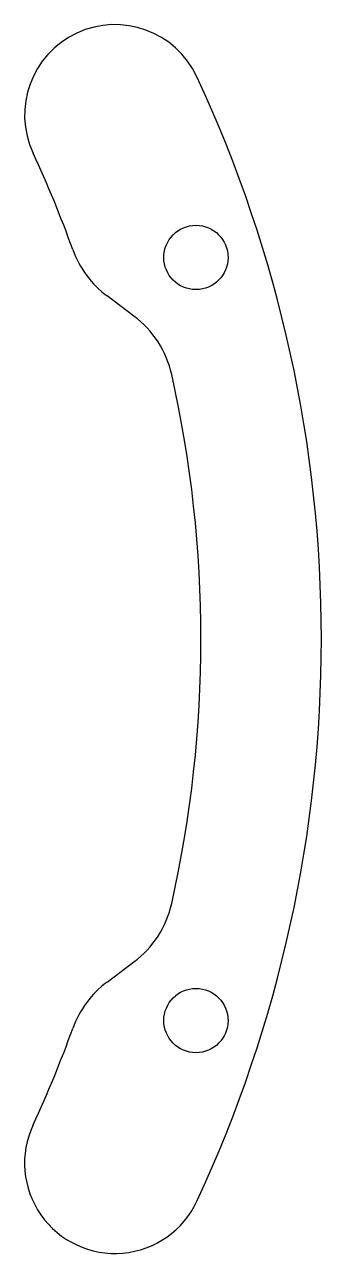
# Model space of a CAD drawing. Header units: millimetres. Extents: x 29.7 to 44.5, y -46 to 15.2.
import ezdxf

# ---------------------------------------------------------------- set-up
doc = ezdxf.new("R2010")
doc.units = ezdxf.units.MM

msp = doc.modelspace()

# ---------------------------------------------------------------- linework, layer by layer
at = {"color": 7, "linetype": 'Continuous', "lineweight": 25}
for p, q in [((35.118, 0.724), (33.781, 1.725)), ((33.781, -32.437), (35.118, -31.436))]:
    msp.add_line(p, q, dxfattribs=at)
for centre in [(38.207, 3.644), (38.207, -34.356)]:
    msp.add_circle(centre, 1.6, dxfattribs=at)
for centre, radius, start, end in [((34.172, 10.741), 4.5, 25, 205), ((-21.793, -15.356), 66.25, 335, 25), ((-21.793, -15.356), 57.25, 19.79684, 25), ((36.778, 5.727), 5, 199.79684, 233.17286), ((32.121, -3.278), 5, 12.62687, 53.17286), ((-21.793, -15.356), 60.25, 347.37313, 12.62687), ((32.121, -27.434), 5, 306.82714, 347.37313), ((36.778, -36.439), 5, 126.82714, 160.20316), ((-21.793, -15.356), 57.25, 335, 340.20316), ((34.172, -41.453), 4.5, 155, 335)]:
    msp.add_arc(centre, radius, start, end, dxfattribs=at)

doc.saveas('drawing.dxf')
